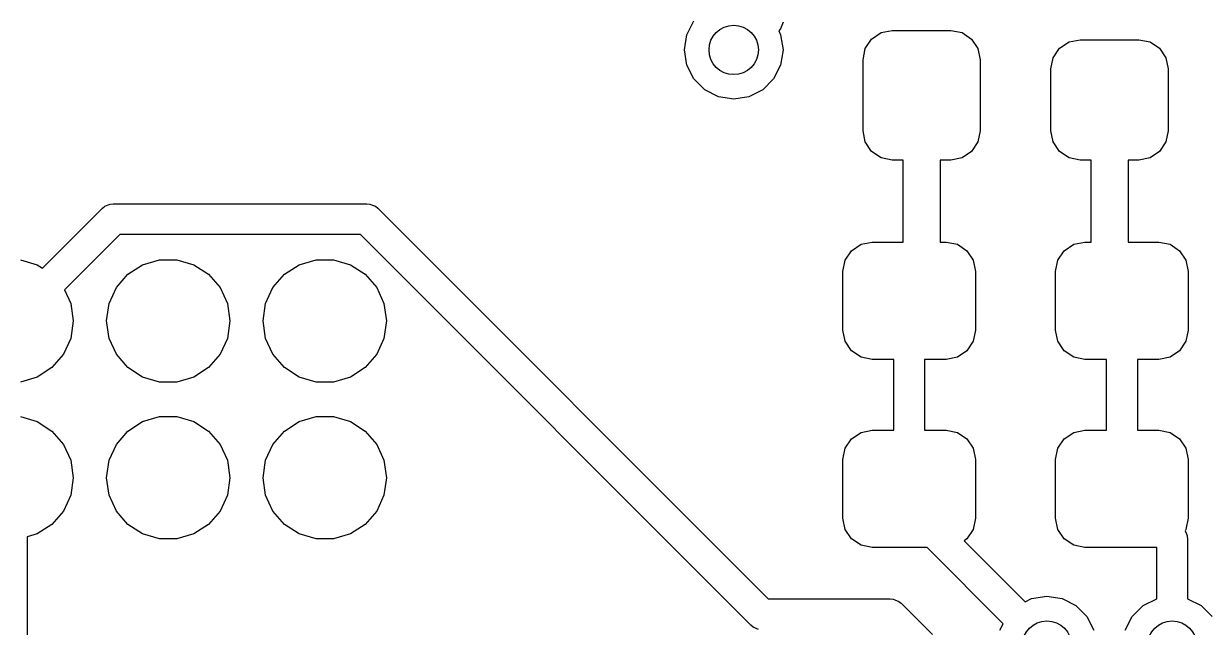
# Model space of a CAD drawing. Extents: x 116 to 183, y -110.2 to -37.6.
# Drawn here: x 136.23 to 145.83, y -62.08 to -57.19 of the extents above; entities that cross this region are included whole.
import ezdxf

# ---------------------------------------------------------------- set-up
doc = ezdxf.new("R2010")
doc.units = 0
doc.layers.add('BLACK', color=7, linetype='CONTINUOUS')

msp = doc.modelspace()

# ---------------------------------------------------------------- linework, layer by layer
at = {"layer": 'BLACK', "linetype": 'CONTINUOUS'}
for p, q in [((141.605577, -57.280393), (141.662393, -57.168886)), ((142.364721, -57.233336), (142.350978, -57.25008)), ((142.350978, -57.25008), (142.366423, -57.280393)), ((142.387118, -57.179263), (142.364721, -57.233336)), ((143.181613, -57.264079), (143.2725, -57.246)), ((143.2725, -57.246), (143.7475, -57.246)), ((143.7475, -57.246), (143.838387, -57.264079)), ((141.586, -57.404), (141.605577, -57.280393)), ((142.366423, -57.280393), (142.386, -57.404)), ((143.053079, -57.392613), (143.104562, -57.315562)), ((143.104562, -57.315562), (143.181613, -57.264079)), ((143.838387, -57.264079), (143.915438, -57.315562)), ((143.915438, -57.315562), (143.966921, -57.392613)), ((144.628562, -57.390562), (144.705613, -57.339079)), ((144.705613, -57.339079), (144.7965, -57.321)), ((144.7965, -57.321), (145.2715, -57.321)), ((145.2715, -57.321), (145.362387, -57.339079)), ((145.362387, -57.339079), (145.439438, -57.390562)), ((141.605577, -57.527607), (141.586, -57.404)), ((142.386, -57.404), (142.366423, -57.527607)), ((143.035, -57.4835), (143.053079, -57.392613)), ((143.966921, -57.392613), (143.985, -57.4835)), ((144.577079, -57.467613), (144.628562, -57.390562)), ((145.439438, -57.390562), (145.490921, -57.467613)), ((141.662393, -57.639114), (141.605577, -57.527607)), ((142.366423, -57.527607), (142.309607, -57.639114)), ((143.035, -58.0585), (143.035, -57.4835)), ((143.985, -57.4835), (143.985, -58.0585)), ((144.559, -57.5585), (144.577079, -57.467613)), ((145.490921, -57.467613), (145.509, -57.5585)), ((141.750886, -57.727607), (141.662393, -57.639114)), ((142.309607, -57.639114), (142.221114, -57.727607)), ((144.559, -58.0585), (144.559, -57.5585)), ((145.509, -57.5585), (145.509, -58.0585)), ((141.862393, -57.784423), (141.750886, -57.727607)), ((142.221114, -57.727607), (142.109607, -57.784423)), ((141.986, -57.804), (141.862393, -57.784423)), ((142.109607, -57.784423), (141.986, -57.804)), ((143.053079, -58.149387), (143.035, -58.0585)), ((143.985, -58.0585), (143.966921, -58.149387)), ((144.577079, -58.149387), (144.559, -58.0585)), ((145.509, -58.0585), (145.490921, -58.149387)), ((143.104562, -58.226438), (143.053079, -58.149387)), ((143.966921, -58.149387), (143.915438, -58.226438)), ((144.628562, -58.226438), (144.577079, -58.149387)), ((145.490921, -58.149387), (145.439438, -58.226438)), ((143.181613, -58.277921), (143.104562, -58.226438)), ((143.2725, -58.296), (143.181613, -58.277921)), ((143.36, -58.296), (143.2725, -58.296)), ((143.36, -58.961), (143.36, -58.296)), ((143.7475, -58.296), (143.66, -58.296)), ((143.66, -58.296), (143.66, -58.961)), ((143.838387, -58.277921), (143.7475, -58.296)), ((143.915438, -58.226438), (143.838387, -58.277921)), ((144.705613, -58.277921), (144.628562, -58.226438)), ((144.7965, -58.296), (144.705613, -58.277921)), ((144.884, -58.296), (144.7965, -58.296)), ((144.884, -58.961), (144.884, -58.296)), ((145.2715, -58.296), (145.184, -58.296)), ((145.184, -58.296), (145.184, -58.961)), ((145.362387, -58.277921), (145.2715, -58.296)), ((145.439438, -58.226438), (145.362387, -58.277921)), ((136.380523, -59.1727), (136.866612, -58.686612)), ((136.866612, -58.686612), (136.885553, -58.671067)), ((136.885553, -58.671067), (136.885554, -58.671066)), ((136.885554, -58.671066), (136.911949, -58.660133)), ((136.911949, -58.660133), (136.930613, -58.652402)), ((136.930613, -58.652402), (136.930614, -58.652402)), ((136.930614, -58.652402), (136.955, -58.65)), ((136.955, -58.65), (139.011727, -58.65)), ((139.011727, -58.65), (139.036113, -58.652402)), ((139.036113, -58.652402), (139.036114, -58.652402)), ((139.036114, -58.652402), (139.049311, -58.657868)), ((139.049311, -58.657868), (139.081173, -58.671066)), ((139.081173, -58.671066), (139.081178, -58.671071)), ((139.081178, -58.671071), (139.100115, -58.686612)), ((139.100115, -58.686612), (142.264504, -61.851)), ((137.006776, -58.9), (136.558925, -59.34785)), ((138.959951, -58.9), (137.006776, -58.9)), ((142.124339, -62.064389), (138.959951, -58.9)), ((142.941562, -59.030562), (143.018613, -58.979079)), ((143.018613, -58.979079), (143.1095, -58.961)), ((143.1095, -58.961), (143.36, -58.961)), ((143.66, -58.961), (143.7095, -58.961)), ((143.7095, -58.961), (143.800387, -58.979079)), ((143.800387, -58.979079), (143.877438, -59.030562)), ((144.666562, -59.030562), (144.743613, -58.979079)), ((144.743613, -58.979079), (144.8345, -58.961)), ((144.8345, -58.961), (144.884, -58.961)), ((145.184, -58.961), (145.4345, -58.961)), ((145.4345, -58.961), (145.525387, -58.979079)), ((145.525387, -58.979079), (145.602438, -59.030562)), ((142.890079, -59.107613), (142.941562, -59.030562)), ((143.877438, -59.030562), (143.928921, -59.107613)), ((144.615079, -59.107613), (144.666562, -59.030562)), ((145.602438, -59.030562), (145.653921, -59.107613)), ((136.201157, -59.105089), (136.337708, -59.145184)), ((136.337708, -59.145184), (136.380523, -59.1727)), ((137.07257, -59.222125), (137.192292, -59.145184)), ((137.192292, -59.145184), (137.328843, -59.105089)), ((137.328843, -59.105089), (137.471157, -59.105089)), ((137.471157, -59.105089), (137.607708, -59.145184)), ((137.607708, -59.145184), (137.72743, -59.222125)), ((138.34257, -59.222125), (138.462292, -59.145184)), ((138.462292, -59.145184), (138.598843, -59.105089)), ((138.598843, -59.105089), (138.741157, -59.105089)), ((138.741157, -59.105089), (138.877708, -59.145184)), ((138.877708, -59.145184), (138.99743, -59.222125)), ((142.872, -59.1985), (142.890079, -59.107613)), ((143.928921, -59.107613), (143.947, -59.1985)), ((144.597, -59.1985), (144.615079, -59.107613)), ((145.653921, -59.107613), (145.672, -59.1985)), ((136.979373, -59.32968), (137.07257, -59.222125)), ((137.72743, -59.222125), (137.820627, -59.32968)), ((138.249373, -59.32968), (138.34257, -59.222125)), ((138.99743, -59.222125), (139.090627, -59.32968)), ((142.872, -59.6735), (142.872, -59.1985)), ((143.947, -59.1985), (143.947, -59.6735)), ((144.597, -59.6735), (144.597, -59.1985)), ((145.672, -59.1985), (145.672, -59.6735)), ((136.558925, -59.34785), (136.609746, -59.459134)), ((136.920254, -59.459134), (136.979373, -59.32968)), ((137.820627, -59.32968), (137.879746, -59.459134)), ((138.190254, -59.459134), (138.249373, -59.32968)), ((139.090627, -59.32968), (139.149746, -59.459134)), ((136.609746, -59.459134), (136.63, -59.6)), ((136.9, -59.6), (136.920254, -59.459134)), ((137.879746, -59.459134), (137.9, -59.6)), ((138.17, -59.6), (138.190254, -59.459134)), ((139.149746, -59.459134), (139.17, -59.6)), ((136.63, -59.6), (136.609746, -59.740866)), ((136.920254, -59.740866), (136.9, -59.6)), ((137.9, -59.6), (137.879746, -59.740866)), ((138.190254, -59.740866), (138.17, -59.6)), ((139.17, -59.6), (139.149746, -59.740866)), ((136.609746, -59.740866), (136.550627, -59.87032)), ((136.979373, -59.87032), (136.920254, -59.740866)), ((137.879746, -59.740866), (137.820627, -59.87032)), ((138.249373, -59.87032), (138.190254, -59.740866)), ((139.149746, -59.740866), (139.090627, -59.87032)), ((142.890079, -59.764387), (142.872, -59.6735)), ((143.947, -59.6735), (143.928921, -59.764387)), ((144.615079, -59.764387), (144.597, -59.6735)), ((145.672, -59.6735), (145.653921, -59.764387)), ((142.941562, -59.841438), (142.890079, -59.764387)), ((143.018613, -59.892921), (142.941562, -59.841438)), ((143.877438, -59.841438), (143.800387, -59.892921)), ((143.928921, -59.764387), (143.877438, -59.841438)), ((144.666562, -59.841438), (144.615079, -59.764387)), ((144.743613, -59.892921), (144.666562, -59.841438)), ((145.602438, -59.841438), (145.525387, -59.892921)), ((145.653921, -59.764387), (145.602438, -59.841438)), ((136.550627, -59.87032), (136.45743, -59.977875)), ((137.07257, -59.977875), (136.979373, -59.87032)), ((137.820627, -59.87032), (137.72743, -59.977875)), ((138.34257, -59.977875), (138.249373, -59.87032)), ((139.090627, -59.87032), (138.99743, -59.977875)), ((143.1095, -59.911), (143.018613, -59.892921)), ((143.2845, -59.911), (143.1095, -59.911)), ((143.2845, -60.485), (143.2845, -59.911)), ((143.7095, -59.911), (143.5345, -59.911)), ((143.5345, -59.911), (143.5345, -60.485)), ((143.800387, -59.892921), (143.7095, -59.911)), ((144.8345, -59.911), (144.743613, -59.892921)), ((145.0095, -59.911), (144.8345, -59.911)), ((145.0095, -60.485), (145.0095, -59.911)), ((145.4345, -59.911), (145.2595, -59.911)), ((145.2595, -59.911), (145.2595, -60.485)), ((145.525387, -59.892921), (145.4345, -59.911)), ((136.45743, -59.977875), (136.337708, -60.054816)), ((137.192292, -60.054816), (137.07257, -59.977875)), ((137.72743, -59.977875), (137.607708, -60.054816)), ((138.462292, -60.054816), (138.34257, -59.977875)), ((138.99743, -59.977875), (138.877708, -60.054816)), ((136.337708, -60.054816), (136.201157, -60.094911)), ((137.328843, -60.094911), (137.192292, -60.054816)), ((137.471157, -60.094911), (137.328843, -60.094911)), ((137.607708, -60.054816), (137.471157, -60.094911)), ((138.598843, -60.094911), (138.462292, -60.054816)), ((138.741157, -60.094911), (138.598843, -60.094911)), ((138.877708, -60.054816), (138.741157, -60.094911)), ((136.201157, -60.375089), (136.337708, -60.415184)), ((136.337708, -60.415184), (136.45743, -60.492125)), ((137.07257, -60.492125), (137.192292, -60.415184)), ((137.192292, -60.415184), (137.328843, -60.375089)), ((137.328843, -60.375089), (137.471157, -60.375089)), ((137.471157, -60.375089), (137.607708, -60.415184)), ((137.607708, -60.415184), (137.72743, -60.492125)), ((138.34257, -60.492125), (138.462292, -60.415184)), ((138.462292, -60.415184), (138.598843, -60.375089)), ((138.598843, -60.375089), (138.741157, -60.375089)), ((138.741157, -60.375089), (138.877708, -60.415184)), ((138.877708, -60.415184), (138.99743, -60.492125)), ((136.45743, -60.492125), (136.550627, -60.59968)), ((136.979373, -60.59968), (137.07257, -60.492125)), ((137.72743, -60.492125), (137.820627, -60.59968)), ((138.249373, -60.59968), (138.34257, -60.492125)), ((138.99743, -60.492125), (139.090627, -60.59968)), ((142.941562, -60.554562), (143.018613, -60.503079)), ((143.018613, -60.503079), (143.1095, -60.485)), ((143.1095, -60.485), (143.2845, -60.485)), ((143.5345, -60.485), (143.7095, -60.485)), ((143.7095, -60.485), (143.800387, -60.503079)), ((143.800387, -60.503079), (143.877438, -60.554562)), ((144.666562, -60.554562), (144.743613, -60.503079)), ((144.743613, -60.503079), (144.8345, -60.485)), ((144.8345, -60.485), (145.0095, -60.485)), ((145.2595, -60.485), (145.4345, -60.485)), ((145.4345, -60.485), (145.525387, -60.503079)), ((145.525387, -60.503079), (145.602438, -60.554562)), ((136.550627, -60.59968), (136.609746, -60.729134)), ((136.920254, -60.729134), (136.979373, -60.59968)), ((137.820627, -60.59968), (137.879746, -60.729134)), ((138.190254, -60.729134), (138.249373, -60.59968)), ((139.090627, -60.59968), (139.149746, -60.729134)), ((142.890079, -60.631613), (142.941562, -60.554562)), ((143.877438, -60.554562), (143.928921, -60.631613)), ((144.615079, -60.631613), (144.666562, -60.554562)), ((145.602438, -60.554562), (145.653921, -60.631613)), ((142.872, -60.7225), (142.890079, -60.631613)), ((143.928921, -60.631613), (143.947, -60.7225)), ((144.597, -60.7225), (144.615079, -60.631613)), ((145.653921, -60.631613), (145.672, -60.7225)), ((136.609746, -60.729134), (136.63, -60.87)), ((136.9, -60.87), (136.920254, -60.729134)), ((137.879746, -60.729134), (137.9, -60.87)), ((138.17, -60.87), (138.190254, -60.729134)), ((139.149746, -60.729134), (139.17, -60.87)), ((142.872, -61.1975), (142.872, -60.7225)), ((143.947, -60.7225), (143.947, -61.1975)), ((144.597, -61.1975), (144.597, -60.7225)), ((145.672, -60.7225), (145.672, -61.1975)), ((136.63, -60.87), (136.609746, -61.010866)), ((136.920254, -61.010866), (136.9, -60.87)), ((137.9, -60.87), (137.879746, -61.010866)), ((138.190254, -61.010866), (138.17, -60.87)), ((139.17, -60.87), (139.149746, -61.010866)), ((136.609746, -61.010866), (136.550627, -61.14032)), ((136.979373, -61.14032), (136.920254, -61.010866)), ((137.879746, -61.010866), (137.820627, -61.14032)), ((138.249373, -61.14032), (138.190254, -61.010866)), ((139.149746, -61.010866), (139.090627, -61.14032)), ((136.550627, -61.14032), (136.45743, -61.247875)), ((137.07257, -61.247875), (136.979373, -61.14032)), ((137.820627, -61.14032), (137.72743, -61.247875)), ((138.34257, -61.247875), (138.249373, -61.14032)), ((139.090627, -61.14032), (138.99743, -61.247875)), ((136.45743, -61.247875), (136.337708, -61.324816)), ((137.192292, -61.324816), (137.07257, -61.247875)), ((137.72743, -61.247875), (137.607708, -61.324816)), ((138.462292, -61.324816), (138.34257, -61.247875)), ((138.99743, -61.247875), (138.877708, -61.324816)), ((142.890079, -61.288387), (142.872, -61.1975)), ((142.941562, -61.365438), (142.890079, -61.288387)), ((143.928921, -61.288387), (143.877438, -61.365438)), ((143.947, -61.1975), (143.928921, -61.288387)), ((144.615079, -61.288387), (144.597, -61.1975)), ((144.666562, -61.365438), (144.615079, -61.288387)), ((145.653921, -61.288387), (145.646518, -61.299465)), ((145.672, -61.1975), (145.653921, -61.288387)), ((136.337708, -61.324816), (136.255, -61.349101)), ((136.255, -61.349101), (136.255, -64.463613)), ((137.328843, -61.364911), (137.192292, -61.324816)), ((137.471157, -61.364911), (137.328843, -61.364911)), ((137.607708, -61.324816), (137.471157, -61.364911)), ((138.598843, -61.364911), (138.462292, -61.324816)), ((138.741157, -61.364911), (138.598843, -61.364911)), ((138.877708, -61.324816), (138.741157, -61.364911)), ((143.018613, -61.416921), (142.941562, -61.365438)), ((143.877438, -61.365438), (143.853924, -61.381148)), ((143.853924, -61.381148), (144.34937, -61.876593)), ((144.743613, -61.416921), (144.666562, -61.365438)), ((145.646518, -61.299465), (145.656841, -61.324387)), ((145.656841, -61.324387), (145.663775, -61.341128)), ((145.663775, -61.341128), (145.664598, -61.343114)), ((145.664598, -61.343114), (145.667, -61.3675)), ((145.667, -61.3675), (145.667, -61.850286)), ((143.1095, -61.435), (143.018613, -61.416921)), ((143.554224, -61.435), (143.1095, -61.435)), ((144.172593, -62.05337), (143.554224, -61.435)), ((144.8345, -61.435), (144.743613, -61.416921)), ((145.417, -61.435), (144.8345, -61.435)), ((145.417, -61.850286), (145.417, -61.435)), ((142.264504, -61.851), (142.494, -61.851)), ((142.494, -61.851), (143.256, -61.851)), ((143.256, -61.851), (143.280386, -61.853402)), ((143.280386, -61.853402), (143.280387, -61.853402)), ((143.280387, -61.853402), (143.293584, -61.858868)), ((143.293584, -61.858868), (143.325446, -61.872066)), ((144.34937, -61.876593), (144.402393, -61.849577)), ((144.402393, -61.849577), (144.526, -61.83)), ((144.526, -61.83), (144.649607, -61.849577)), ((144.649607, -61.849577), (144.761114, -61.906393)), ((145.306886, -61.906393), (145.417, -61.850286)), ((145.667, -61.850286), (145.777114, -61.906393)), ((143.325446, -61.872066), (143.325451, -61.872071)), ((143.325451, -61.872071), (143.344388, -61.887612)), ((143.344388, -61.887612), (143.598388, -62.141611)), ((144.761114, -61.906393), (144.849607, -61.994886)), ((145.218393, -61.994886), (145.306886, -61.906393)), ((145.777114, -61.906393), (145.865607, -61.994886)), ((144.145577, -62.106393), (144.172593, -62.05337)), ((144.849607, -61.994886), (144.906423, -62.106393)), ((145.161577, -62.106393), (145.218393, -61.994886)), ((142.143281, -62.079934), (142.124339, -62.064389)), ((142.188341, -62.098598), (142.143281, -62.079934))]:
    msp.add_line(p, q, dxfattribs=at)
at = {"layer": 'BLACK'}
for centre in [(141.986, -57.404), (144.526, -62.23), (145.542, -62.23)]:
    msp.add_circle(centre, 0.2, dxfattribs=at)
msp.add_arc((149.450502, -71.074296), 33.5, 0, 180, dxfattribs=at)

doc.saveas('drawing.dxf')
